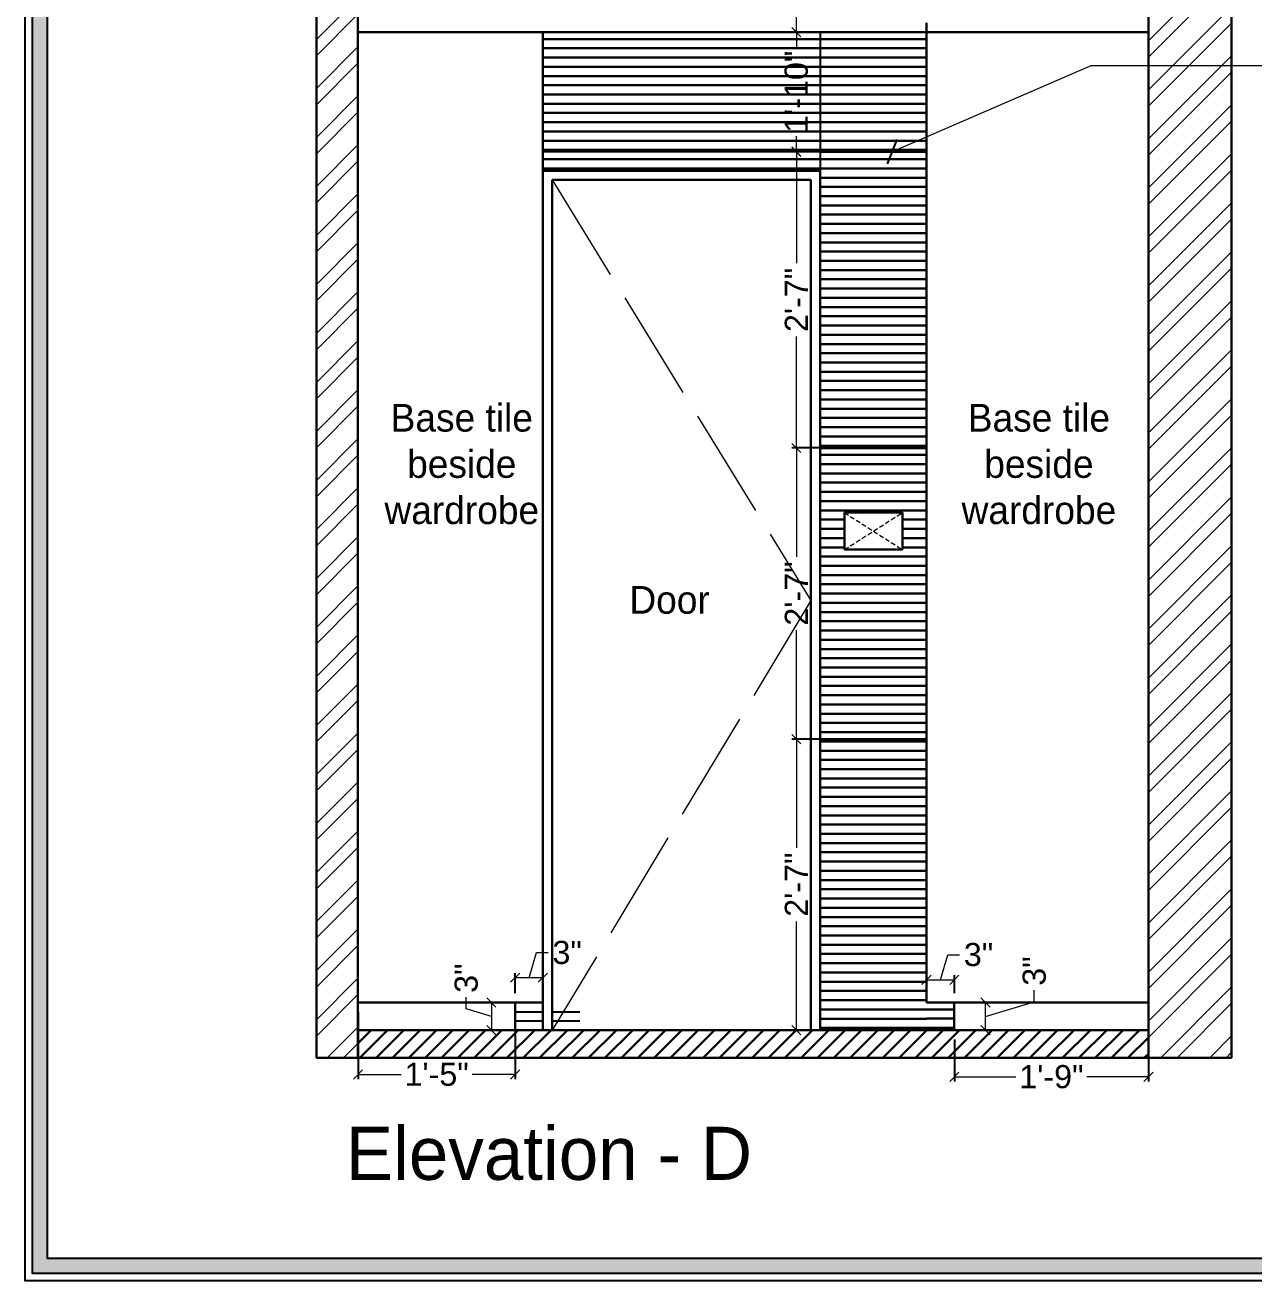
# Model space of a CAD drawing. Header units: millimetres. Extents: x 56222 to 3066687, y -650199 to -121287.
# Drawn here: x 149838.3 to 149971.2, y -182664.2 to -182528.3 of the extents above; entities that cross this region are included whole.
import ezdxf

# ---------------------------------------------------------------- set-up
doc = ezdxf.new("R2010")
doc.units = ezdxf.units.MM
doc.header["$MEASUREMENT"] = 0
doc.header["$PDMODE"] = 35
for name, pattern in [('ACAD_ISO02W100', [15, 12, -3]), ('DASHED', [0.75, 0.5, -0.25]), ('DASHED2', [0.375, 0.25, -0.125])]:
    doc.linetypes.add(name, pattern=pattern)
doc.layers.get('Defpoints').update_dxf_attribs({"color": 220})
doc.layers.add('AR HATCH-7', color=7, linetype='Continuous')
for name, color, linetype, lineweight in [('dim05', 1, 'Continuous', 13), ('Flooring', 253, 'Continuous', 30), ('FUR', 250, 'Continuous', 0), ('FURNITURE', 32, 'Continuous', 9), ('LABALLING', 1, 'Continuous', 25), ('NAME PLATE', 7, 'Continuous', 25), ('sec. mark', 5, 'Continuous', 25), ('wall', 7, 'Continuous', 30), ('XX~SLAB ( BEAM )~ ( DIM )', 7, 'Continuous', 9), ('XX~STR BEAM', 5, 'ACAD_ISO02W100', 9)]:
    doc.layers.add(name, color=color, linetype=linetype, lineweight=lineweight)
doc.layers.add('hatch', color=253, linetype='Continuous', lineweight=0, transparency=0.4)
doc.styles.add('Aerial', font='arial.ttf')
doc.styles.add('Arial', font='arial.ttf')
doc.styles.add('DATE', font='swissc.ttf', dxfattribs={"height": 6.75})
doc.styles.get("Standard").update_dxf_attribs({"font": 'arial.ttf', "height": 6})
doc.dimstyles.new('ISO-25', dxfattribs={"dimtxt": 2.5, "dimasz": 1, "dimexe": 0.5, "dimexo": 1, "dimtad": 0, "dimdec": 1, "dimlunit": 4, "dimtxsty": 'Standard', "dimblk": 'OBLIQUE', "dimcen": 2.5, "dimclrd": 1, "dimclre": 1, "dimclrt": 5, "dimadec": 0, "dimazin": 0, "dimtfac": 1, "dimtdec": 1, "dimtmove": 0, "dimatfit": 3, "dimfxl": 1, "dimlwd": -1, "dimarcsym": 0})
doc.dimstyles.new('NEW ', dxfattribs={"dimtxt": 3, "dimasz": 2, "dimexe": 1, "dimexo": 1, "dimgap": 0.089996, "dimtad": 0, "dimtoh": 1, "dimzin": 3, "dimdsep": 46, "dimlunit": 4, "dimtxsty": 'Aerial', "dimblk": 'OBLIQUE', "dimcen": 0.089996, "dimdle": 1, "dimclrd": 252, "dimclre": 252, "dimclrt": 7, "dimadec": 0, "dimazin": 1, "dimtfac": 1, "dimtdec": 0, "dimtofl": 0, "dimtmove": 1, "dimatfit": 3, "dimldrblk": 'OBLIQUE', "dimfxl": 1, "dimtolj": 1, "dimtzin": 0, "dimlwd": 5, "dimlwe": 5, "dimarcsym": 0})

# ---------------------------------------------------------------- blocks, each defined once
blk = doc.blocks.new('_Oblique')
at = {"layer": 'wall', "color": 0, "lineweight": -2}
blk.add_line((-0.5, -0.5), (0.5, 0.5), dxfattribs=at)
blk = doc.blocks.new('*D695')
at = {"layer": 'Defpoints', "color": 0, "lineweight": 25, "transparency": 16777216}
for p in [(149921.75, -182605.57), (149928.34, -182605.57), (149928.34, -182637.07)]:
    blk.add_point(p, dxfattribs=at)
at = {"layer": 'dim05', "color": 1, "linetype": 'Continuous', "lineweight": -2, "transparency": 16777216}
for p, q in [((149927.34, -182605.57), (149921.25, -182605.57)), ((149927.34, -182637.07), (149921.25, -182637.07))]:
    blk.add_line(p, q, dxfattribs=at)
at = {"layer": 'dim05', "color": 1, "linetype": 'Continuous', "transparency": 16777216}
for p, q in [((149921.75, -182605.57), (149921.75, -182617.35)), ((149921.75, -182637.07), (149921.75, -182625.29))]:
    blk.add_line(p, q, dxfattribs=at)
at = {"layer": 'dim05', "color": 1, "transparency": 16777216}
for p, rotation in [((149921.75, -182605.57), 90), ((149921.75, -182637.07), 270)]:
    blk.add_blockref('_Oblique', p, dxfattribs=dict(at, rotation=rotation))
at = {"layer": 'dim05', "color": 5, "lineweight": 25, "transparency": 16777216, "insert": (149921.75, -182621.32), "char_height": 2.5, "attachment_point": 5, "rotation": 90, "style": 'Arial'}
blk.add_mtext('2\'-7"', dxfattribs=at)
blk = doc.blocks.new('*D696')
at = {"layer": 'Defpoints', "color": 0, "lineweight": 25, "transparency": 16777216}
for p in [(149928.34, -182574.07), (149921.75, -182605.57), (149928.34, -182605.57)]:
    blk.add_point(p, dxfattribs=at)
at = {"layer": 'dim05', "color": 1, "linetype": 'Continuous', "lineweight": -2, "transparency": 16777216}
for p, q in [((149927.34, -182574.07), (149921.25, -182574.07)), ((149927.34, -182605.57), (149921.25, -182605.57))]:
    blk.add_line(p, q, dxfattribs=at)
at = {"layer": 'dim05', "color": 1, "linetype": 'Continuous', "transparency": 16777216}
for p, q in [((149921.75, -182574.07), (149921.75, -182585.85)), ((149921.75, -182605.57), (149921.75, -182593.79))]:
    blk.add_line(p, q, dxfattribs=at)
at = {"layer": 'dim05', "color": 1, "transparency": 16777216}
for p, rotation in [((149921.75, -182574.07), 90), ((149921.75, -182605.57), 270)]:
    blk.add_blockref('_Oblique', p, dxfattribs=dict(at, rotation=rotation))
at = {"layer": 'dim05', "color": 5, "lineweight": 25, "transparency": 16777216, "insert": (149921.75, -182589.82), "char_height": 2.5, "attachment_point": 5, "rotation": 90, "style": 'Arial'}
blk.add_mtext('2\'-7"', dxfattribs=at)
blk = doc.blocks.new('*D697')
at = {"layer": 'Defpoints', "color": 0, "lineweight": 25, "transparency": 16777216}
for p in [(149921.75, -182542.02), (149928.34, -182542.02), (149928.34, -182574.07)]:
    blk.add_point(p, dxfattribs=at)
at = {"layer": 'dim05', "color": 1, "linetype": 'Continuous', "lineweight": -2, "transparency": 16777216}
for p, q in [((149927.34, -182542.02), (149921.25, -182542.02)), ((149927.34, -182574.07), (149921.25, -182574.07))]:
    blk.add_line(p, q, dxfattribs=at)
at = {"layer": 'dim05', "color": 1, "linetype": 'Continuous', "transparency": 16777216}
for p, q in [((149921.75, -182542.02), (149921.75, -182554.08)), ((149921.75, -182574.07), (149921.75, -182562.01))]:
    blk.add_line(p, q, dxfattribs=at)
at = {"layer": 'dim05', "color": 1, "transparency": 16777216}
for p, rotation in [((149921.75, -182542.02), 90), ((149921.75, -182574.07), 270)]:
    blk.add_blockref('_Oblique', p, dxfattribs=dict(at, rotation=rotation))
at = {"layer": 'dim05', "color": 5, "lineweight": 25, "transparency": 16777216, "insert": (149921.75, -182558.05), "char_height": 2.5, "attachment_point": 5, "rotation": 90, "style": 'Arial'}
blk.add_mtext('2\'-7"', dxfattribs=at)
blk = doc.blocks.new('*D698')
at = {"layer": 'Defpoints', "color": 0, "lineweight": 25, "transparency": 16777216}
for p in [(149921.75, -182529.07), (149928.34, -182529.07), (149928.36, -182542)]:
    blk.add_point(p, dxfattribs=at)
at = {"layer": 'dim05', "color": 1, "linetype": 'Continuous', "lineweight": -2, "transparency": 16777216}
for p, q in [((149927.34, -182529.07), (149921.25, -182529.07)), ((149927.36, -182542), (149921.25, -182542))]:
    blk.add_line(p, q, dxfattribs=at)
at = {"layer": 'dim05', "color": 1, "linetype": 'Continuous', "transparency": 16777216}
for p, q in [((149921.75, -182529.07), (149921.75, -182530.73)), ((149921.75, -182542), (149921.75, -182540.33))]:
    blk.add_line(p, q, dxfattribs=at)
at = {"layer": 'dim05', "color": 1, "transparency": 16777216}
for p, rotation in [((149921.75, -182529.07), 90), ((149921.75, -182542), 270)]:
    blk.add_blockref('_Oblique', p, dxfattribs=dict(at, rotation=rotation))
at = {"layer": 'dim05', "color": 5, "lineweight": 25, "transparency": 16777216, "insert": (149921.75, -182535.53), "char_height": 2.5, "attachment_point": 5, "rotation": 90, "style": 'Arial'}
blk.add_mtext('1\'-10"', dxfattribs=at)
blk = doc.blocks.new('*D703')
at = {"layer": 'Defpoints', "color": 0, "lineweight": 25, "transparency": 16777216}
for p in [(149938.84, -182634.07), (149942.22, -182634.07), (149938.84, -182637.07)]:
    blk.add_point(p, dxfattribs=at)
at = {"layer": 'dim05', "color": 1, "linetype": 'Continuous', "transparency": 16777216}
for p, q in [((149947.49, -182633.99), (149947.49, -182632.74)), ((149942.22, -182635.57), (149947.49, -182633.99)), ((149942.22, -182637.07), (149942.22, -182634.07))]:
    blk.add_line(p, q, dxfattribs=at)
at = {"layer": 'dim05', "color": 1, "linetype": 'Continuous', "lineweight": -2, "transparency": 16777216}
for p, q in [((149939.84, -182634.07), (149942.72, -182634.07)), ((149939.84, -182637.07), (149942.72, -182637.07))]:
    blk.add_line(p, q, dxfattribs=at)
at = {"layer": 'dim05', "color": 1, "transparency": 16777216}
for p, rotation in [((149942.22, -182634.07), 90), ((149942.22, -182637.07), 270)]:
    blk.add_blockref('_Oblique', p, dxfattribs=dict(at, rotation=rotation))
at = {"layer": 'dim05', "color": 5, "lineweight": 25, "transparency": 16777216, "insert": (149947.49, -182630.67), "char_height": 2.5, "attachment_point": 5, "rotation": 90, "style": 'Arial'}
blk.add_mtext('3"', dxfattribs=at)
blk = doc.blocks.new('*D704')
at = {"layer": 'Defpoints', "color": 0, "lineweight": 25, "transparency": 16777216}
for p in [(149938.84, -182631.61), (149935.84, -182634.07), (149938.84, -182634.07)]:
    blk.add_point(p, dxfattribs=at)
at = {"layer": 'dim05', "color": 1, "linetype": 'Continuous', "transparency": 16777216}
for p, q in [((149937.34, -182631.61), (149938.15, -182628.9)), ((149938.15, -182628.9), (149939.4, -182628.9)), ((149935.84, -182631.61), (149938.84, -182631.61))]:
    blk.add_line(p, q, dxfattribs=at)
at = {"layer": 'dim05', "color": 1, "linetype": 'Continuous', "lineweight": -2, "transparency": 16777216}
for p, q in [((149935.84, -182633.07), (149935.84, -182631.11)), ((149938.84, -182633.07), (149938.84, -182631.11))]:
    blk.add_line(p, q, dxfattribs=at)
at = {"layer": 'dim05', "color": 1, "transparency": 16777216, "rotation": 180}
blk.add_blockref('_Oblique', (149935.84, -182631.61), dxfattribs=at)
at = {"layer": 'dim05', "color": 1, "transparency": 16777216}
blk.add_blockref('_Oblique', (149938.84, -182631.61), dxfattribs=at)
at = {"layer": 'dim05', "color": 5, "lineweight": 25, "transparency": 16777216, "insert": (149941.46, -182628.9), "char_height": 2.5, "attachment_point": 5, "style": 'Arial'}
blk.add_mtext('3"', dxfattribs=at)
blk = doc.blocks.new('*D707')
at = {"layer": 'Defpoints', "color": 0, "lineweight": 25, "transparency": 16777216}
for p in [(149891.34, -182631.39), (149891.34, -182634.07), (149894.34, -182634.07)]:
    blk.add_point(p, dxfattribs=at)
at = {"layer": 'dim05', "color": 1, "linetype": 'Continuous', "transparency": 16777216}
for p, q in [((149892.84, -182631.39), (149893.65, -182628.67)), ((149893.65, -182628.67), (149894.9, -182628.67)), ((149894.34, -182631.39), (149891.34, -182631.39))]:
    blk.add_line(p, q, dxfattribs=at)
at = {"layer": 'dim05', "color": 1, "linetype": 'Continuous', "lineweight": -2, "transparency": 16777216}
for p, q in [((149891.34, -182633.07), (149891.34, -182630.89)), ((149894.34, -182633.07), (149894.34, -182630.89))]:
    blk.add_line(p, q, dxfattribs=at)
at = {"layer": 'dim05', "color": 1, "transparency": 16777216, "rotation": 180}
blk.add_blockref('_Oblique', (149891.34, -182631.39), dxfattribs=at)
at = {"layer": 'dim05', "color": 1, "transparency": 16777216}
blk.add_blockref('_Oblique', (149894.34, -182631.39), dxfattribs=at)
at = {"layer": 'dim05', "color": 5, "lineweight": 25, "transparency": 16777216, "insert": (149896.96, -182628.67), "char_height": 2.5, "attachment_point": 5, "style": 'Arial'}
blk.add_mtext('3"', dxfattribs=at)
blk = doc.blocks.new('*D708')
at = {"layer": 'Defpoints', "color": 0, "lineweight": 25, "transparency": 16777216}
for p in [(149890.33, -182634.07), (149888.76, -182637.07), (149890.46, -182637.07)]:
    blk.add_point(p, dxfattribs=at)
at = {"layer": 'dim05', "color": 1, "linetype": 'Continuous', "transparency": 16777216}
for p, q in [((149886.05, -182634.75), (149886.05, -182633.5)), ((149888.76, -182634.07), (149888.76, -182637.07)), ((149888.76, -182635.57), (149886.05, -182634.75))]:
    blk.add_line(p, q, dxfattribs=at)
at = {"layer": 'dim05', "color": 1, "linetype": 'Continuous', "lineweight": -2, "transparency": 16777216}
for p, q in [((149889.33, -182634.07), (149888.26, -182634.07)), ((149889.46, -182637.07), (149888.26, -182637.07))]:
    blk.add_line(p, q, dxfattribs=at)
at = {"layer": 'dim05', "color": 1, "transparency": 16777216}
for p, rotation in [((149888.76, -182634.07), 90), ((149888.76, -182637.07), 270)]:
    blk.add_blockref('_Oblique', p, dxfattribs=dict(at, rotation=rotation))
at = {"layer": 'dim05', "color": 5, "lineweight": 25, "transparency": 16777216, "insert": (149886.05, -182631.44), "char_height": 2.5, "attachment_point": 5, "rotation": 90, "style": 'Arial'}
blk.add_mtext('3"', dxfattribs=at)
blk = doc.blocks.new('*D709')
at = {"layer": 'Defpoints', "color": 0, "lineweight": 25, "transparency": 16777216}
for p in [(149921.75, -182516.07), (149924.48, -182516.07), (149921.75, -182529.07)]:
    blk.add_point(p, dxfattribs=at)
at = {"layer": 'dim05', "color": 1, "linetype": 'Continuous', "lineweight": -2, "transparency": 16777216}
for p, q in [((149923.48, -182516.07), (149921.25, -182516.07)), ((149922.75, -182529.07), (149922.25, -182529.07))]:
    blk.add_line(p, q, dxfattribs=at)
at = {"layer": 'dim05', "color": 1, "linetype": 'Continuous', "transparency": 16777216}
for p, q in [((149921.75, -182516.07), (149921.75, -182518.74)), ((149921.75, -182529.07), (149921.75, -182526.4))]:
    blk.add_line(p, q, dxfattribs=at)
at = {"layer": 'dim05', "color": 1, "transparency": 16777216}
for p, rotation in [((149921.75, -182516.07), 90), ((149921.75, -182529.07), 270)]:
    blk.add_blockref('_Oblique', p, dxfattribs=dict(at, rotation=rotation))
at = {"layer": 'dim05', "color": 5, "lineweight": 25, "transparency": 16777216, "insert": (149921.75, -182522.57), "char_height": 2.5, "attachment_point": 5, "rotation": 90, "style": 'Arial'}
blk.add_mtext('1\'-1"', dxfattribs=at)
blk = doc.blocks.new('*D747')
at = {"layer": 'Defpoints', "color": 0, "lineweight": 25, "transparency": 16777216}
for p in [(149874.34, -182634.07), (149891.34, -182634.07), (149891.34, -182641.85)]:
    blk.add_point(p, dxfattribs=at)
at = {"layer": 'dim05', "color": 1, "linetype": 'Continuous', "lineweight": -2, "transparency": 16777216}
for p, q in [((149874.34, -182635.07), (149874.34, -182642.35)), ((149891.34, -182635.07), (149891.34, -182642.35))]:
    blk.add_line(p, q, dxfattribs=at)
at = {"layer": 'dim05', "color": 1, "linetype": 'Continuous', "transparency": 16777216}
for p, q in [((149874.34, -182641.85), (149879.01, -182641.85)), ((149891.34, -182641.85), (149886.67, -182641.85))]:
    blk.add_line(p, q, dxfattribs=at)
at = {"layer": 'dim05', "color": 1, "transparency": 16777216, "rotation": 180}
blk.add_blockref('_Oblique', (149874.34, -182641.85), dxfattribs=at)
at = {"layer": 'dim05', "color": 1, "transparency": 16777216}
blk.add_blockref('_Oblique', (149891.34, -182641.85), dxfattribs=at)
at = {"layer": 'dim05', "color": 5, "lineweight": 25, "transparency": 16777216, "insert": (149882.84, -182641.85), "char_height": 2.5, "attachment_point": 5, "style": 'Arial'}
blk.add_mtext('1\'-5"', dxfattribs=at)
blk = doc.blocks.new('*D748')
at = {"layer": 'Defpoints', "color": 0, "lineweight": 25, "transparency": 16777216}
for p in [(149938.84, -182637.07), (149959.84, -182637.07), (149959.84, -182642.11)]:
    blk.add_point(p, dxfattribs=at)
at = {"layer": 'dim05', "color": 1, "linetype": 'Continuous', "lineweight": -2, "transparency": 16777216}
for p, q in [((149938.84, -182638.07), (149938.84, -182642.61)), ((149959.84, -182638.07), (149959.84, -182642.61))]:
    blk.add_line(p, q, dxfattribs=at)
at = {"layer": 'dim05', "color": 1, "linetype": 'Continuous', "transparency": 16777216}
for p, q in [((149938.84, -182642.11), (149945.51, -182642.11)), ((149959.84, -182642.11), (149953.17, -182642.11))]:
    blk.add_line(p, q, dxfattribs=at)
at = {"layer": 'dim05', "color": 1, "transparency": 16777216, "rotation": 180}
blk.add_blockref('_Oblique', (149938.84, -182642.11), dxfattribs=at)
at = {"layer": 'dim05', "color": 1, "transparency": 16777216}
blk.add_blockref('_Oblique', (149959.84, -182642.11), dxfattribs=at)
at = {"layer": 'dim05', "color": 5, "lineweight": 25, "transparency": 16777216, "insert": (149949.34, -182642.11), "char_height": 2.5, "attachment_point": 5, "style": 'Arial'}
blk.add_mtext('1\'-9"', dxfattribs=at)

msp = doc.modelspace()

# ---------------------------------------------------------------- hatches: boundary and pattern name
at = {"layer": 'AR HATCH-7', "lineweight": 30, "transparency": 33554559}
h = msp.add_hatch(dxfattribs=at)
h.set_pattern_fill('ANSI31', color=9, scale=10)
h.set_pattern_definition([(45, (4469.2541, -4450.3063), (-0.8838834765, 0.8838834765), [])])
h.paths.add_polyline_path([(149959.835, -182640.067), (149959.835, -182637.067), (149874.335, -182637.067), (149874.335, -182640.067)])
at = {"layer": 'hatch', "ltscale": 10}
h = msp.add_hatch(dxfattribs=at)
h.set_pattern_fill('ANSI32', color=256, scale=10, style=0)
h.set_pattern_definition([(45, (4469.254, -4450.3063), (-2.65165043, 2.65165043), []), (45, (4471.022, -4450.3063), (-2.65165043, 2.65165043), [])])
h.paths.add_polyline_path([(149869.835, -182640.067), (149874.335, -182640.067), (149874.335, -182516.067), (149869.835, -182516.067)])
h.paths.add_polyline_path([(149959.835, -182640.067), (149968.835, -182640.067), (149968.835, -182516.067), (149959.835, -182516.067)])
at = {"layer": 'NAME PLATE', "true_color": 0xd39e00}
h = msp.add_hatch(color=42, dxfattribs=at)
h.paths.add_polyline_path([(149839.14, -182663.386), (150069.539, -182663.386), (150069.539, -182501.213), (149839.14, -182501.213)])
h.paths.add_polyline_path([(149840.757, -182661.769), (150067.922, -182661.769), (150067.922, -182502.83), (149840.757, -182502.83)], flags=16)
at = {"layer": 'XX~SLAB ( BEAM )~ ( DIM )', "lineweight": 30, "true_color": 0xdeceba, "transparency": 33554493}
h = msp.add_hatch(dxfattribs=at)
h.set_pattern_fill('_USER', color=254, pattern_type=0)
h.set_pattern_definition([(0, (-1544.4358, -1411.824), (0, 1), [])])
h.paths.add_polyline_path([(149928.339, -182529.067), (149894.335, -182529.067), (149894.335, -182542.016), (149928.339, -182542.016)])
h.paths.add_polyline_path([(149935.835, -182529.067), (149928.339, -182529.067), (149928.339, -182542.016), (149935.835, -182542.016)])
h.paths.add_polyline_path([(149924.335, -182542.016), (149894.335, -182542.016), (149894.335, -182544.067), (149924.335, -182544.067)])
h.paths.add_polyline_path([(149935.835, -182542.016), (149924.335, -182542.016), (149924.335, -182574.075), (149935.835, -182574.075)])
h.paths.add_polyline_path([(149935.835, -182574.075), (149924.335, -182574.075), (149924.335, -182605.571), (149935.835, -182605.571)])
h.paths.add_polyline_path([(149933.217, -182581.068), (149933.217, -182581.067), (149933.217, -182585.066), (149926.954, -182585.067), (149926.954, -182581.067)], flags=16)
h.paths.add_polyline_path([(149935.835, -182605.571), (149924.335, -182605.571), (149924.335, -182637.067), (149935.835, -182637.067)])
h.paths.add_polyline_path([(149935.835, -182634.067), (149935.835, -182637.067)], flags=17)
h.paths.add_polyline_path([(149898.335, -182634.067), (149898.335, -182637.067)])
at = {"layer": 'XX~SLAB ( BEAM )~ ( DIM )', "linetype": 'Continuous', "lineweight": 25, "true_color": 0xdeceba, "transparency": 33554493}
h = msp.add_hatch(dxfattribs=at)
h.set_pattern_fill('_USER', color=254, pattern_type=0)
h.set_pattern_definition([(0, (149894.3355, -182637.0666), (0, 1), [])])
h.paths.add_polyline_path([(149894.335, -182634.067), (149891.335, -182634.067), (149891.335, -182637.067), (149894.335, -182637.067)])
h = msp.add_hatch(dxfattribs=at)
h.set_pattern_fill('_USER', color=254, pattern_type=0)
h.set_pattern_definition([(0, (149898.3355, -182637.0666), (0, 1), [])])
h.paths.add_polyline_path([(149898.335, -182634.067), (149895.335, -182634.067), (149895.335, -182637.067), (149898.335, -182637.067)])
at = {"layer": 'XX~SLAB ( BEAM )~ ( DIM )', "linetype": 'DASHED2', "lineweight": 30, "true_color": 0xdeceba, "transparency": 33554493}
h = msp.add_hatch(dxfattribs=at)
h.set_pattern_fill('_USER', color=254, pattern_type=0)
h.set_pattern_definition([(0, (149935.7756, -182634.8204), (0, 1), [])])
h.paths.add_polyline_path([(149938.835, -182634.067), (149935.835, -182634.067), (149935.835, -182637.067), (149938.835, -182637.067)])

# ---------------------------------------------------------------- linework, layer by layer
at = {"color": 6, "lineweight": 30}
msp.add_line((149874.335, -182529.067), (149959.835, -182529.067), dxfattribs=at)
at = {"layer": 'Flooring', "ltscale": 4}
msp.add_line((149874.335, -182637.067), (149959.835, -182637.067), dxfattribs=at)
at = {"layer": 'FURNITURE', "lineweight": 30}
for p, q in [((149935.835, -182528.067), (149935.835, -182634.067)), ((149894.335, -182634.067), (149894.335, -182529.067)), ((149894.335, -182634.067), (149874.335, -182634.067)), ((149891.335, -182634.067), (149891.335, -182637.067)), ((149935.835, -182634.067), (149959.835, -182634.067)), ((149938.835, -182634.067), (149938.835, -182637.067)), ((149935.835, -182637.067), (149959.835, -182637.067))]:
    msp.add_line(p, q, dxfattribs=at)
at = {"layer": 'FURNITURE', "color": 9, "linetype": 'ACAD_ISO02W100', "lineweight": 5, "true_color": 0xc7c8ca}
for p, q in [((149895.335, -182545.067), (149923.335, -182590.567)), ((149923.335, -182590.567), (149895.335, -182637.067))]:
    msp.add_line(p, q, dxfattribs=at)
at = {"layer": 'NAME PLATE', "color": 42, "true_color": 0xd39e00}
for points in [[(149838.332, -182500.405), (150070.348, -182500.405), (150070.348, -182664.194), (149838.332, -182664.194)], [(149839.14, -182501.213), (150069.539, -182501.213), (150069.539, -182663.386), (149839.14, -182663.386)], [(149840.757, -182502.83), (150067.922, -182502.83), (150067.922, -182661.769), (149840.757, -182661.769)]]:
    msp.add_lwpolyline(points, close=True, dxfattribs=at)
at = {"layer": 'wall', "lineweight": 30}
for p, q in [((149869.835, -182640.067), (149869.835, -182513.127)), ((149968.835, -182640.067), (149968.835, -182513.127)), ((149874.335, -182640.067), (149874.335, -182516.067)), ((149959.835, -182640.067), (149959.835, -182516.067)), ((149894.335, -182544.067), (149924.335, -182544.067)), ((149894.335, -182544.067), (149894.335, -182637.067)), ((149924.335, -182544.067), (149924.335, -182637.067)), ((149895.335, -182545.067), (149923.335, -182545.067)), ((149895.335, -182545.067), (149895.335, -182637.067)), ((149923.335, -182545.067), (149923.335, -182637.067)), ((149869.835, -182640.067), (149968.835, -182640.067))]:
    msp.add_line(p, q, dxfattribs=at)
at = {"layer": 'XX~SLAB ( BEAM )~ ( DIM )', "color": 242, "linetype": 'DASHED', "true_color": 0xcd2027}
for p, q in [((149926.954, -182581.067), (149933.217, -182585.067)), ((149926.954, -182585.067), (149933.217, -182581.068))]:
    msp.add_line(p, q, dxfattribs=at)
at = {"layer": 'XX~SLAB ( BEAM )~ ( DIM )', "color": 27, "lineweight": 25, "true_color": 0x7d5120}
for points in [[(149924.335, -182529.067), (149924.335, -182542.016), (149894.335, -182542.016), (149894.335, -182529.067)], [(149924.335, -182529.067), (149924.335, -182542.016), (149935.835, -182542.016), (149935.835, -182529.067)], [(149924.335, -182542.016), (149924.335, -182574.075), (149935.835, -182574.075), (149935.835, -182542.016)], [(149924.335, -182574.075), (149924.335, -182605.571), (149935.835, -182605.571), (149935.835, -182574.075)]]:
    msp.add_lwpolyline(points, close=True, dxfattribs=at)
msp.add_lwpolyline([(149935.835, -182634.067), (149935.835, -182605.571), (149924.335, -182605.571), (149924.335, -182637.067), (149935.835, -182637.067)], dxfattribs=at)
at = {"layer": 'XX~STR BEAM', "lineweight": 30}
msp.add_lwpolyline([(149926.954, -182585.067), (149926.954, -182581.067), (149933.217, -182581.067), (149933.217, -182585.067)], close=True, dxfattribs=at)

# ---------------------------------------------------------------- texts
at = {"layer": 'FUR', "lineweight": 20, "char_height": 3, "attachment_point": 1, "style": 'DATE'}
for s, insert in [('\\pxqc;{\\fCentury Gothic|b0|i0|c0|p34;Base tile beside wardrobe}', (149871.859, -182569.302)), ('\\pxqc;{\\fCentury Gothic|b0|i0|c0|p34;Base tile beside wardrobe}', (149934.285, -182569.302)), ('\\pxqc;{\\fCentury Gothic|b0|i0|c0|p34;Door}', (149894.335, -182589.006))]:
    msp.add_mtext_dynamic_manual_height_columns(s, width=27.40916, gutter_width=1, heights=[0], dxfattribs=dict(at, insert=insert))
at = {"layer": 'sec. mark', "lineweight": 20, "insert": (149864.878, -182647.522), "char_height": 5.74001, "attachment_point": 1, "style": 'DATE'}
msp.add_mtext_dynamic_manual_height_columns('\\pxqc;{\\fCentury Gothic|b0|i0|c0|p34;\\C5;Elevation - D}', width=60.21435, gutter_width=1, heights=[0], dxfattribs=at)

# ---------------------------------------------------------------- dimensions: what is measured, and where the dimension line sits
at = {"layer": 'dim05', "color": 27, "lineweight": 25, "true_color": 0x7d5120}
for base, p1, p2, angle, picture, middle in [((149921.753, -182516.067), (149921.753, -182529.067), (149924.481, -182516.067), 90, '*D709', (149921.753, -182522.567)), ((149921.753, -182605.571), (149928.339, -182574.075), (149928.339, -182605.571), 270, '*D696', (149921.753, -182589.823)), ((149921.753, -182605.571), (149928.339, -182637.067), (149928.339, -182605.571), 90, '*D695', (149921.753, -182621.319)), ((149888.764, -182637.067), (149890.332, -182634.067), (149890.457, -182637.067), 90, '*D708', (149886.049, -182632.877)), ((149942.223, -182634.067), (149938.835, -182637.067), (149938.835, -182634.067), 90, '*D703', (149947.493, -182632.111))]:
    dim = msp.add_linear_dim(base=base, p1=p1, p2=p2, angle=angle, dimstyle='ISO-25', override={"dimdec": 0, "dimtxsty": 'Arial', "dimtmove": 1}, dxfattribs=at)
    dim.commit()
    dim.dimension.update_dxf_attribs({"geometry": picture, "text_midpoint": middle})
for base, p1, p2, text, picture, middle in [((149921.753, -182529.067), (149928.357, -182541.998), (149928.339, -182529.067), '1\'-10"', '*D698', (149921.753, -182535.532)), ((149921.753, -182542.016), (149928.339, -182574.075), (149928.339, -182542.016), '2\'-7"', '*D697', (149921.753, -182558.045))]:
    dim = msp.add_linear_dim(base=base, p1=p1, p2=p2, angle=90, text=text, dimstyle='ISO-25', override={"dimdec": 0, "dimtxsty": 'Arial', "dimtmove": 1}, dxfattribs=at)
    dim.commit()
    dim.dimension.update_dxf_attribs({"geometry": picture, "text_midpoint": middle})
for base, p1, p2, picture, middle in [((149891.335, -182631.389), (149894.335, -182634.067), (149891.335, -182634.067), '*D707', (149895.525, -182628.674)), ((149938.835, -182631.615), (149935.835, -182634.067), (149938.835, -182634.067), '*D704', (149940.025, -182628.9)), ((149891.335, -182641.848), (149874.335, -182634.067), (149891.335, -182634.067), '*D747', (149882.835, -182641.848)), ((149959.835, -182642.106), (149938.835, -182637.067), (149959.835, -182637.067), '*D748', (149949.335, -182642.106))]:
    dim = msp.add_linear_dim(base=base, p1=p1, p2=p2, dimstyle='ISO-25', override={"dimdec": 0, "dimtxsty": 'Arial', "dimtmove": 1}, dxfattribs=at)
    dim.commit()
    dim.dimension.update_dxf_attribs({"geometry": picture, "text_midpoint": middle})

# ---------------------------------------------------------------- leaders
at = {"layer": 'LABALLING', "lineweight": 5, "ltscale": 2}
msp.add_leader([(149932.087, -182542.016), (149953.64, -182532.669), (149974.413, -182532.669)], dimstyle='NEW ', override={"dimexe": 7, "dimexo": 7, "dimclrd": 1, "dimfxl": 200, "dimfxlon": 1, "dimarcsym": 2}, dxfattribs=at)

doc.saveas('drawing.dxf')
